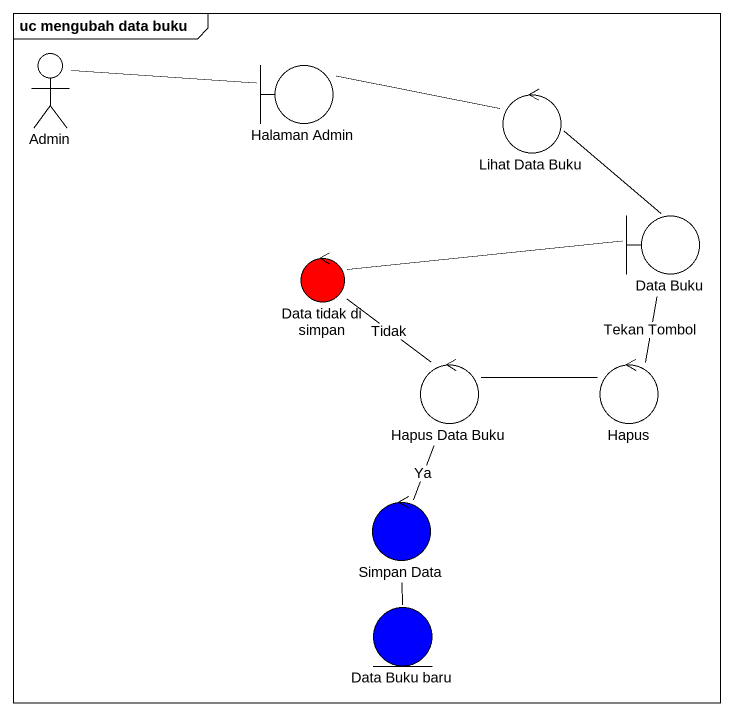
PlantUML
@startuml
mainframe uc mengubah data buku
actor Admin
boundary "Halaman Admin" as Halaman_Admin
control "Lihat Data Buku" as Lihat_Data_Buku
boundary "Data Buku" as Data_Buku
control "Data tidak di simpan" as Data_tidak_di_simpan #FF0000
control "Hapus Data Buku" as Hapus_Data_Buku
control Hapus
control "Simpan Data" as Simpan_Data #0000FF
entity "Data Buku baru" as Data_Buku_baru #0000FF
Admin -right- Halaman_Admin
Halaman_Admin -right- Lihat_Data_Buku
Lihat_Data_Buku -- Data_Buku
Data_Buku -- Hapus : Tekan Tombol
Data_tidak_di_simpan -right- Data_Buku
Hapus_Data_Buku -up- Data_tidak_di_simpan : Tidak
Hapus_Data_Buku -- Simpan_Data : Ya
Hapus -left- Hapus_Data_Buku
Simpan_Data -- Data_Buku_baru
@enduml
